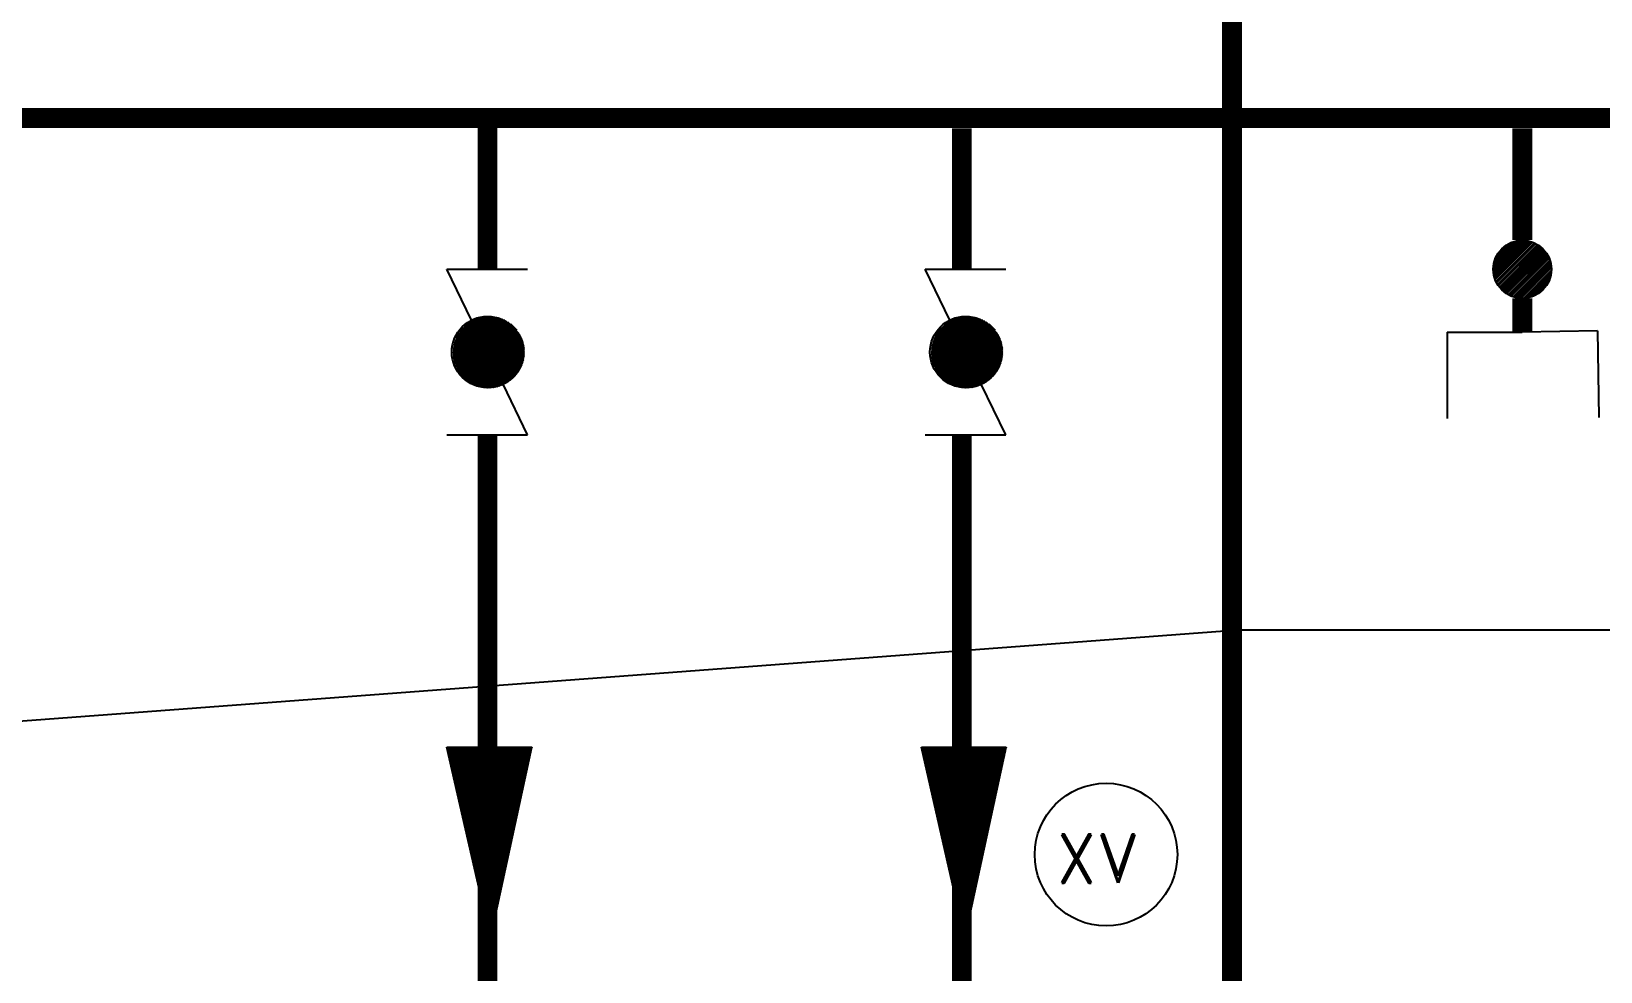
# Model space of a CAD drawing. Extents: x -22909.9 to -22897.8, y -4.7 to 4.1.
# Drawn here: x -22907.429 to -22906.245, y 1.172 to 1.881 of the extents above; entities that cross this region are included whole.
import ezdxf

# ---------------------------------------------------------------- set-up
doc = ezdxf.new("R2010")
doc.units = 0
doc.header["$MEASUREMENT"] = 0
doc.layers.get('0').update_dxf_attribs({"linetype": 'CONTINUOUS'})
for name, color, linetype in [('AUX', 7, 'CONTINUOUS'), ('CARGA', 7, 'CONTINUOUS'), ('COW', 2, 'CONTINUOUS'), ('DIB-018', 6, 'CONTINUOUS'), ('DIB-065', 4, 'CONTINUOUS'), ('SIMBOLOS', 245, 'CONTINUOUS')]:
    doc.layers.add(name, color=color, linetype=linetype)
doc.styles.add('ROMAND', font='romand', dxfattribs={"height": 0.0339})

# ---------------------------------------------------------------- blocks, each defined once
blk = doc.blocks.new('*X6')
at = {"color": 0}
for p, q in [((2.6095, 8.5581), (2.6757, 8.6242)), ((2.6096, 8.5546), (2.6792, 8.6242)), ((2.6096, 8.5563), (2.6775, 8.6242)), ((2.6096, 8.5599), (2.6739, 8.6242)), ((2.6097, 8.5529), (2.6808, 8.6241)), ((2.6097, 8.5617), (2.672, 8.6241)), ((2.6098, 8.5636), (2.6701, 8.624)), ((2.6099, 8.5513), (2.6825, 8.6239)), ((2.61, 8.5656), (2.6682, 8.6238)), ((2.61, 8.5497), (2.684, 8.6237)), ((2.6102, 8.5482), (2.6856, 8.6235)), ((2.6103, 8.5676), (2.6661, 8.6235)), ((2.6105, 8.5466), (2.6871, 8.6233)), ((2.6106, 8.5698), (2.664, 8.6231)), ((2.6108, 8.5451), (2.6886, 8.623)), ((2.6111, 8.5437), (2.6901, 8.6227)), ((2.6111, 8.572), (2.6618, 8.6227)), ((2.6114, 8.5422), (2.6915, 8.6224)), ((2.6116, 8.5743), (2.6595, 8.6222)), ((2.6117, 8.5408), (2.6929, 8.622)), ((2.6121, 8.5394), (2.6943, 8.6217)), ((2.6123, 8.5767), (2.657, 8.6215)), ((2.6125, 8.5381), (2.6957, 8.6212)), ((2.613, 8.5367), (2.697, 8.6208)), ((2.6131, 8.5793), (2.6544, 8.6206)), ((2.6134, 8.5354), (2.6983, 8.6204)), ((2.6139, 8.5341), (2.6996, 8.6199)), ((2.6142, 8.5821), (2.6516, 8.6196)), ((2.6144, 8.5329), (2.7009, 8.6194)), ((2.6149, 8.5316), (2.7021, 8.6189)), ((2.6154, 8.5304), (2.7034, 8.6183)), ((2.6155, 8.5852), (2.6486, 8.6183)), ((2.616, 8.5292), (2.7046, 8.6178)), ((2.6166, 8.528), (2.7058, 8.6172)), ((2.6171, 8.5887), (2.6451, 8.6166)), ((2.6172, 8.5268), (2.7069, 8.6166)), ((2.6178, 8.5257), (2.7081, 8.616)), ((2.6184, 8.5246), (2.7092, 8.6153)), ((2.6191, 8.5234), (2.7103, 8.6147)), ((2.6195, 8.5928), (2.641, 8.6143)), ((2.6198, 8.5224), (2.7114, 8.614)), ((2.6205, 8.5213), (2.7125, 8.6133)), ((2.6212, 8.5202), (2.7136, 8.6126)), ((2.6219, 8.5192), (2.7146, 8.6119)), ((2.6227, 8.5182), (2.7156, 8.6111)), ((2.6234, 8.5171), (2.7166, 8.6104)), ((2.6235, 8.5986), (2.6352, 8.6102)), ((2.6242, 8.5162), (2.7176, 8.6096)), ((2.625, 8.5152), (2.7186, 8.6088)), ((2.6258, 8.5142), (2.7195, 8.608)), ((2.6266, 8.5133), (2.7205, 8.6071)), ((2.6275, 8.5124), (2.7214, 8.6063)), ((2.6283, 8.5115), (2.7223, 8.6054)), ((2.6292, 8.5106), (2.7232, 8.6045)), ((2.6301, 8.5097), (2.7241, 8.6037)), ((2.631, 8.5089), (2.7249, 8.6027)), ((2.632, 8.508), (2.7258, 8.6018)), ((2.6329, 8.5072), (2.7266, 8.6009)), ((2.6339, 8.5064), (2.7274, 8.5999)), ((2.6349, 8.5056), (2.7282, 8.5989)), ((2.6358, 8.5048), (2.7289, 8.5979)), ((2.6369, 8.5041), (2.7297, 8.5969)), ((2.6379, 8.5033), (2.7304, 8.5959)), ((2.6389, 8.5026), (2.7311, 8.5948)), ((2.64, 8.5019), (2.7318, 8.5938)), ((2.6411, 8.5012), (2.7325, 8.5927)), ((2.6422, 8.5006), (2.7332, 8.5916)), ((2.6433, 8.4999), (2.7338, 8.5905)), ((2.6445, 8.4993), (2.7345, 8.5893)), ((2.6456, 8.4987), (2.7351, 8.5882)), ((2.6468, 8.4981), (2.7357, 8.587)), ((2.648, 8.4975), (2.7362, 8.5858)), ((2.6492, 8.497), (2.7368, 8.5846)), ((2.6504, 8.4964), (2.7373, 8.5833)), ((2.6517, 8.4959), (2.7378, 8.5821)), ((2.653, 8.4955), (2.7383, 8.5808)), ((2.6543, 8.495), (2.7388, 8.5795)), ((2.6556, 8.4945), (2.7392, 8.5782)), ((2.657, 8.4941), (2.7396, 8.5768)), ((2.6583, 8.4937), (2.74, 8.5754)), ((2.6597, 8.4934), (2.7404, 8.574)), ((2.6612, 8.493), (2.7408, 8.5726)), ((2.6626, 8.4927), (2.7411, 8.5712)), ((2.6641, 8.4924), (2.7414, 8.5697)), ((2.6656, 8.4922), (2.7416, 8.5682)), ((2.6671, 8.4919), (2.7418, 8.5666)), ((2.6687, 8.4917), (2.742, 8.5651)), ((2.6703, 8.4916), (2.7422, 8.5634)), ((2.672, 8.4915), (2.7423, 8.5618)), ((2.6737, 8.4914), (2.7424, 8.5601)), ((2.6754, 8.4913), (2.7424, 8.5584)), ((2.6772, 8.4914), (2.7424, 8.5566)), ((2.679, 8.4914), (2.7424, 8.5548)), ((2.6809, 8.4915), (2.7422, 8.5529)), ((2.6828, 8.4917), (2.7421, 8.551)), ((2.6848, 8.4919), (2.7418, 8.549)), ((2.6869, 8.4922), (2.7415, 8.5469)), ((2.6891, 8.4926), (2.7411, 8.5447)), ((2.6913, 8.4931), (2.7406, 8.5424)), ((2.6937, 8.4938), (2.74, 8.5401)), ((2.6962, 8.4945), (2.7393, 8.5375)), ((2.6989, 8.4954), (2.7383, 8.5348)), ((2.7018, 8.4966), (2.7372, 8.5319)), ((2.7051, 8.4981), (2.7357, 8.5287)), ((2.7088, 8.5), (2.7337, 8.5249)), ((2.7135, 8.503), (2.7308, 8.5202))]:
    blk.add_line(p, q, dxfattribs=at)
blk = doc.blocks.new('*X2')
at = {"color": 0}
for p, q in [((2.9951, 7.9732), (3.0021, 7.9802)), ((2.9956, 7.9745), (3.0019, 7.9808)), ((2.996, 7.9758), (3.0017, 7.9815)), ((2.9965, 7.9771), (3.0015, 7.9822)), ((2.9969, 7.9785), (3.0013, 7.9829)), ((2.9973, 7.9798), (3.0011, 7.9835)), ((2.9978, 7.9811), (3.0009, 7.9842)), ((2.9982, 7.9824), (3.0006, 7.9849)), ((2.9987, 7.9838), (3.0004, 7.9855)), ((2.9991, 7.9851), (3.0002, 7.9862)), ((2.9996, 7.9864), (3, 7.9869)), ((2.9845, 7.9414), (3.0072, 7.9641)), ((2.985, 7.9427), (3.007, 7.9647)), ((2.9854, 7.944), (3.0068, 7.9654)), ((2.9859, 7.9453), (3.0066, 7.9661)), ((2.9863, 7.9467), (3.0064, 7.9667)), ((2.9867, 7.948), (3.0062, 7.9674)), ((2.9872, 7.9493), (3.006, 7.9681)), ((2.9876, 7.9506), (3.0057, 7.9688)), ((2.9881, 7.952), (3.0055, 7.9694)), ((2.9885, 7.9533), (3.0053, 7.9701)), ((2.989, 7.9546), (3.0051, 7.9708)), ((2.9894, 7.9559), (3.0049, 7.9714)), ((2.9898, 7.9573), (3.0047, 7.9721)), ((2.9903, 7.9586), (3.0045, 7.9728)), ((2.9907, 7.9599), (3.0043, 7.9735)), ((2.9912, 7.9612), (3.004, 7.9741)), ((2.9916, 7.9626), (3.0038, 7.9748)), ((2.992, 7.9639), (3.0036, 7.9755)), ((2.9925, 7.9652), (3.0034, 7.9761)), ((2.9929, 7.9665), (3.0032, 7.9768)), ((2.9934, 7.9679), (3.003, 7.9775)), ((2.9938, 7.9692), (3.0028, 7.9782)), ((2.9943, 7.9705), (3.0026, 7.9788)), ((2.9947, 7.9718), (3.0023, 7.9795)), ((2.9735, 7.9082), (3.0125, 7.9473)), ((2.9739, 7.9095), (3.0123, 7.9479)), ((2.9744, 7.9109), (3.0121, 7.9486)), ((2.9748, 7.9122), (3.0119, 7.9493)), ((2.9753, 7.9135), (3.0117, 7.9499)), ((2.9757, 7.9148), (3.0115, 7.9506)), ((2.9761, 7.9162), (3.0113, 7.9513)), ((2.9766, 7.9175), (3.0111, 7.952)), ((2.977, 7.9188), (3.0108, 7.9526)), ((2.9775, 7.9201), (3.0106, 7.9533)), ((2.9779, 7.9215), (3.0104, 7.954)), ((2.9784, 7.9228), (3.0102, 7.9546)), ((2.9788, 7.9241), (3.01, 7.9553)), ((2.9792, 7.9255), (3.0098, 7.956)), ((2.9797, 7.9268), (3.0096, 7.9567)), ((2.9801, 7.9281), (3.0094, 7.9573)), ((2.9806, 7.9294), (3.0091, 7.958)), ((2.981, 7.9308), (3.0089, 7.9587)), ((2.9814, 7.9321), (3.0087, 7.9593)), ((2.9819, 7.9334), (3.0085, 7.96)), ((2.9823, 7.9347), (3.0083, 7.9607)), ((2.9828, 7.9361), (3.0081, 7.9614)), ((2.9832, 7.9374), (3.0079, 7.962)), ((2.9837, 7.9387), (3.0077, 7.9627)), ((2.9841, 7.94), (3.0074, 7.9634)), ((2.9629, 7.8764), (3.0176, 7.9311)), ((2.9633, 7.8777), (3.0174, 7.9318)), ((2.9638, 7.8791), (3.0172, 7.9325)), ((2.9642, 7.8804), (3.017, 7.9332)), ((2.9647, 7.8817), (3.0168, 7.9338)), ((2.9651, 7.883), (3.0166, 7.9345)), ((2.9656, 7.8844), (3.0164, 7.9352)), ((2.966, 7.8857), (3.0162, 7.9358)), ((2.9664, 7.887), (3.0159, 7.9365)), ((2.9669, 7.8883), (3.0157, 7.9372)), ((2.9673, 7.8897), (3.0155, 7.9379)), ((2.9678, 7.891), (3.0153, 7.9385)), ((2.9682, 7.8923), (3.0151, 7.9392)), ((2.9686, 7.8936), (3.0149, 7.9399)), ((2.9691, 7.895), (3.0147, 7.9405)), ((2.9695, 7.8963), (3.0145, 7.9412)), ((2.97, 7.8976), (3.0142, 7.9419)), ((2.9704, 7.8989), (3.014, 7.9426)), ((2.9708, 7.9003), (3.0138, 7.9432)), ((2.9713, 7.9016), (3.0136, 7.9439)), ((2.9717, 7.9029), (3.0134, 7.9446)), ((2.9722, 7.9042), (3.0132, 7.9452)), ((2.9726, 7.9056), (3.013, 7.9459)), ((2.9731, 7.9069), (3.0128, 7.9466)), ((2.9519, 7.8433), (3.0229, 7.9144)), ((2.9523, 7.8446), (3.0227, 7.915)), ((2.9527, 7.8459), (3.0225, 7.9157)), ((2.9532, 7.8472), (3.0223, 7.9164)), ((2.9536, 7.8486), (3.0221, 7.917)), ((2.9541, 7.8499), (3.0219, 7.9177)), ((2.9545, 7.8512), (3.0217, 7.9184)), ((2.955, 7.8526), (3.0215, 7.9191)), ((2.9554, 7.8539), (3.0212, 7.9197)), ((2.9558, 7.8552), (3.021, 7.9204)), ((2.9563, 7.8565), (3.0208, 7.9211)), ((2.9567, 7.8579), (3.0206, 7.9217)), ((2.9572, 7.8592), (3.0204, 7.9224)), ((2.9576, 7.8605), (3.0202, 7.9231)), ((2.958, 7.8618), (3.02, 7.9238)), ((2.9585, 7.8632), (3.0198, 7.9244)), ((2.9589, 7.8645), (3.0195, 7.9251)), ((2.9594, 7.8658), (3.0193, 7.9258)), ((2.9598, 7.8671), (3.0191, 7.9264)), ((2.9603, 7.8685), (3.0189, 7.9271)), ((2.9607, 7.8698), (3.0187, 7.9278)), ((2.9611, 7.8711), (3.0185, 7.9285)), ((2.9616, 7.8724), (3.0183, 7.9291)), ((2.962, 7.8738), (3.0181, 7.9298)), ((2.9625, 7.8751), (3.0178, 7.9305)), ((2.9413, 7.8115), (3.028, 7.8982)), ((2.9417, 7.8128), (3.0278, 7.8989)), ((2.9421, 7.8141), (3.0276, 7.8996)), ((2.9426, 7.8154), (3.0274, 7.9003)), ((2.943, 7.8168), (3.0272, 7.9009)), ((2.9435, 7.8181), (3.027, 7.9016)), ((2.9439, 7.8194), (3.0268, 7.9023)), ((2.9444, 7.8207), (3.0266, 7.9029)), ((2.9448, 7.8221), (3.0263, 7.9036)), ((2.9452, 7.8234), (3.0261, 7.9043)), ((2.9457, 7.8247), (3.0259, 7.905)), ((2.9461, 7.826), (3.0257, 7.9056)), ((2.9466, 7.8274), (3.0255, 7.9063)), ((2.947, 7.8287), (3.0253, 7.907)), ((2.9474, 7.83), (3.0251, 7.9076)), ((2.9479, 7.8313), (3.0249, 7.9083)), ((2.9483, 7.8327), (3.0246, 7.909)), ((2.9488, 7.834), (3.0244, 7.9097)), ((2.9492, 7.8353), (3.0242, 7.9103)), ((2.9497, 7.8366), (3.024, 7.911)), ((2.9501, 7.838), (3.0238, 7.9117)), ((2.9505, 7.8393), (3.0236, 7.9123)), ((2.951, 7.8406), (3.0234, 7.913)), ((2.9514, 7.8419), (3.0232, 7.9137)), ((2.9332, 7.7866), (3.0321, 7.8855)), ((2.9333, 7.7876), (3.0319, 7.8862)), ((2.9338, 7.7889), (3.0317, 7.8868)), ((2.9341, 7.7866), (3.0323, 7.8848)), ((2.9342, 7.7903), (3.0314, 7.8875)), ((2.9346, 7.7916), (3.0312, 7.8882)), ((2.935, 7.7866), (3.0325, 7.8841)), ((2.9351, 7.7929), (3.031, 7.8888)), ((2.9355, 7.7942), (3.0308, 7.8895)), ((2.9359, 7.7866), (3.0327, 7.8835)), ((2.936, 7.7956), (3.0306, 7.8902)), ((2.9364, 7.7969), (3.0304, 7.8909)), ((2.9368, 7.7982), (3.0302, 7.8915)), ((2.9368, 7.7866), (3.0329, 7.8828)), ((2.9373, 7.7995), (3.03, 7.8922)), ((2.9377, 7.8009), (3.0297, 7.8929)), ((2.9377, 7.7866), (3.0331, 7.8821)), ((2.9382, 7.8022), (3.0295, 7.8935)), ((2.9385, 7.7866), (3.0334, 7.8815)), ((2.9386, 7.8035), (3.0293, 7.8942)), ((2.9391, 7.8048), (3.0291, 7.8949)), ((2.9395, 7.8062), (3.0289, 7.8956)), ((2.9399, 7.8075), (3.0287, 7.8962)), ((2.9404, 7.8088), (3.0285, 7.8969)), ((2.9408, 7.8101), (3.0283, 7.8976)), ((2.9394, 7.7866), (3.0336, 7.8808)), ((2.9403, 7.7866), (3.0338, 7.8801)), ((2.9412, 7.7866), (3.034, 7.8794)), ((2.9421, 7.7866), (3.0342, 7.8788)), ((2.943, 7.7866), (3.0344, 7.8781)), ((2.9438, 7.7866), (3.0346, 7.8774)), ((2.9447, 7.7866), (3.0348, 7.8768)), ((2.9456, 7.7866), (3.0351, 7.8761)), ((2.9465, 7.7866), (3.0353, 7.8754)), ((2.9474, 7.7866), (3.0355, 7.8747)), ((2.9483, 7.7866), (3.0357, 7.8741)), ((2.9491, 7.7866), (3.0359, 7.8734)), ((2.95, 7.7866), (3.0361, 7.8727)), ((2.9509, 7.7866), (3.0363, 7.8721)), ((2.9518, 7.7866), (3.0365, 7.8714)), ((2.9527, 7.7866), (3.0367, 7.8707)), ((2.9536, 7.7866), (3.037, 7.87)), ((2.9544, 7.7866), (3.0372, 7.8694)), ((2.9553, 7.7866), (3.0374, 7.8687)), ((2.9562, 7.7866), (3.0376, 7.868)), ((2.9571, 7.7866), (3.0378, 7.8674)), ((2.958, 7.7866), (3.038, 7.8667)), ((2.9589, 7.7866), (3.0382, 7.866)), ((2.9598, 7.7866), (3.0384, 7.8653)), ((2.9606, 7.7866), (3.0387, 7.8647)), ((2.9615, 7.7866), (3.0389, 7.864)), ((2.9624, 7.7866), (3.0391, 7.8633)), ((2.9633, 7.7866), (3.0393, 7.8627)), ((2.9642, 7.7866), (3.0395, 7.862)), ((2.9651, 7.7866), (3.0397, 7.8613)), ((2.9659, 7.7866), (3.0399, 7.8606)), ((2.9668, 7.7866), (3.0401, 7.86)), ((2.9677, 7.7866), (3.0404, 7.8593)), ((2.9686, 7.7866), (3.0406, 7.8586)), ((2.9695, 7.7866), (3.0408, 7.8579)), ((2.9704, 7.7866), (3.041, 7.8573)), ((2.9712, 7.7866), (3.0412, 7.8566)), ((2.9721, 7.7866), (3.0414, 7.8559)), ((2.973, 7.7866), (3.0416, 7.8553)), ((2.9739, 7.7866), (3.0418, 7.8546)), ((2.9748, 7.7866), (3.0421, 7.8539)), ((2.9757, 7.7866), (3.0423, 7.8532)), ((2.9765, 7.7866), (3.0425, 7.8526)), ((2.9774, 7.7866), (3.0427, 7.8519)), ((2.9783, 7.7866), (3.0429, 7.8512)), ((2.9792, 7.7866), (3.0431, 7.8506)), ((2.9801, 7.7866), (3.0433, 7.8499)), ((2.981, 7.7866), (3.0435, 7.8492)), ((2.9818, 7.7866), (3.0438, 7.8485)), ((2.9827, 7.7866), (3.044, 7.8479)), ((2.9836, 7.7866), (3.0442, 7.8472)), ((2.9845, 7.7866), (3.0444, 7.8465)), ((2.9854, 7.7866), (3.0446, 7.8459)), ((2.9863, 7.7866), (3.0448, 7.8452)), ((2.9872, 7.7866), (3.045, 7.8445)), ((2.988, 7.7866), (3.0452, 7.8438)), ((2.9889, 7.7866), (3.0455, 7.8432)), ((2.9898, 7.7866), (3.0457, 7.8425)), ((2.9907, 7.7866), (3.0459, 7.8418)), ((2.9916, 7.7866), (3.0461, 7.8412)), ((2.9925, 7.7866), (3.0463, 7.8405)), ((2.9933, 7.7866), (3.0465, 7.8398)), ((2.9942, 7.7866), (3.0467, 7.8391)), ((2.9951, 7.7866), (3.0469, 7.8385)), ((2.996, 7.7866), (3.0472, 7.8378)), ((2.9969, 7.7866), (3.0474, 7.8371)), ((2.9978, 7.7866), (3.0476, 7.8365)), ((2.9986, 7.7866), (3.0478, 7.8358)), ((2.9995, 7.7866), (3.048, 7.8351)), ((3.0004, 7.7866), (3.0482, 7.8344)), ((3.0013, 7.7866), (3.0484, 7.8338)), ((3.0022, 7.7866), (3.0486, 7.8331)), ((3.0031, 7.7866), (3.0489, 7.8324)), ((3.0039, 7.7866), (3.0491, 7.8318)), ((3.0048, 7.7866), (3.0493, 7.8311)), ((3.0057, 7.7866), (3.0495, 7.8304)), ((3.0066, 7.7866), (3.0497, 7.8297)), ((3.0075, 7.7866), (3.0499, 7.8291)), ((3.0084, 7.7866), (3.0501, 7.8284)), ((3.0092, 7.7866), (3.0503, 7.8277)), ((3.0101, 7.7866), (3.0506, 7.8271)), ((3.011, 7.7866), (3.0508, 7.8264)), ((3.0119, 7.7866), (3.051, 7.8257)), ((3.0128, 7.7866), (3.0512, 7.825)), ((3.0137, 7.7866), (3.0514, 7.8244)), ((3.0146, 7.7866), (3.0516, 7.8237)), ((3.0154, 7.7866), (3.0518, 7.823)), ((3.0163, 7.7866), (3.052, 7.8224)), ((3.0172, 7.7866), (3.0523, 7.8217)), ((3.0181, 7.7866), (3.0525, 7.821)), ((3.019, 7.7866), (3.0527, 7.8203)), ((3.0199, 7.7866), (3.0529, 7.8197)), ((3.0207, 7.7866), (3.0531, 7.819)), ((3.0216, 7.7866), (3.0533, 7.8183)), ((3.0225, 7.7866), (3.0535, 7.8177)), ((3.0234, 7.7866), (3.0537, 7.817)), ((3.0243, 7.7866), (3.054, 7.8163)), ((3.0252, 7.7866), (3.0542, 7.8156)), ((3.026, 7.7866), (3.0544, 7.815)), ((3.0269, 7.7866), (3.0546, 7.8143)), ((3.0278, 7.7866), (3.0548, 7.8136)), ((3.0287, 7.7866), (3.055, 7.813)), ((3.0296, 7.7866), (3.0552, 7.8123)), ((3.0305, 7.7866), (3.0554, 7.8116)), ((3.0313, 7.7866), (3.0556, 7.8109)), ((3.0322, 7.7866), (3.0559, 7.8103)), ((3.0331, 7.7866), (3.0561, 7.8096)), ((3.034, 7.7866), (3.0563, 7.8089)), ((3.0349, 7.7866), (3.0565, 7.8083)), ((3.0358, 7.7866), (3.0567, 7.8076)), ((3.0366, 7.7866), (3.0569, 7.8069)), ((3.0375, 7.7866), (3.0571, 7.8062)), ((3.0384, 7.7866), (3.0573, 7.8056)), ((3.0393, 7.7866), (3.0576, 7.8049)), ((3.0402, 7.7866), (3.0578, 7.8042)), ((3.0411, 7.7866), (3.058, 7.8036)), ((3.042, 7.7866), (3.0582, 7.8029)), ((3.0428, 7.7866), (3.0584, 7.8022)), ((3.0437, 7.7866), (3.0586, 7.8015)), ((3.0446, 7.7866), (3.0588, 7.8009)), ((3.0455, 7.7866), (3.059, 7.8002)), ((3.0464, 7.7866), (3.0593, 7.7995)), ((3.0473, 7.7866), (3.0595, 7.7989)), ((3.0481, 7.7866), (3.0597, 7.7982)), ((3.049, 7.7866), (3.0599, 7.7975)), ((3.0499, 7.7866), (3.0601, 7.7968)), ((3.0508, 7.7866), (3.0603, 7.7962)), ((3.0517, 7.7866), (3.0605, 7.7955)), ((3.0526, 7.7866), (3.0607, 7.7948)), ((3.0534, 7.7866), (3.061, 7.7942)), ((3.0543, 7.7866), (3.0612, 7.7935)), ((3.0552, 7.7866), (3.0614, 7.7928)), ((3.0561, 7.7866), (3.0616, 7.7921)), ((3.057, 7.7866), (3.0618, 7.7915)), ((3.0579, 7.7866), (3.062, 7.7908)), ((3.0587, 7.7866), (3.0622, 7.7901)), ((3.0596, 7.7866), (3.0624, 7.7895)), ((3.0605, 7.7866), (3.0627, 7.7888)), ((3.0614, 7.7866), (3.0629, 7.7881)), ((3.0623, 7.7866), (3.0631, 7.7874)), ((3.0632, 7.7866), (3.0633, 7.7868))]:
    blk.add_line(p, q, dxfattribs=at)
blk = doc.blocks.new('FLECHA')
for p, q in [((0.0079, 0.0975), (-0.0403, -0.047)), ((0.0079, 0.0975), (0.0536, -0.047)), ((-0.0403, -0.047), (0.0536, -0.047))]:
    blk.add_line(p, q)
at = {"xscale": 0.7200000000000001, "yscale": 0.7200000000000001, "zscale": 0.7200000000000001}
blk.add_blockref('*X2', (-2.152, -5.6534), dxfattribs=at)
blk = doc.blocks.new('XV')
at = {"layer": 'AUX'}
blk.add_circle((0.0089, 0.0053), 0.0538, dxfattribs=at)
at = {"layer": 'AUX', "style": 'ROMAND'}
blk.add_text('XV', height=0.03658, dxfattribs=at).set_placement((-0.0291, -0.016))
blk = doc.blocks.new('*X32')
at = {"color": 0}
for p, q in [((-22906.3259, 1.7012), (-22906.3034, 1.7236)), ((-22906.3258, 1.6995), (-22906.3018, 1.7235)), ((-22906.3258, 1.703), (-22906.3052, 1.7235)), ((-22906.3256, 1.6979), (-22906.3002, 1.7233)), ((-22906.3256, 1.7049), (-22906.3072, 1.7233)), ((-22906.3253, 1.6965), (-22906.2988, 1.723)), ((-22906.3252, 1.7072), (-22906.3095, 1.7229)), ((-22906.3249, 1.6951), (-22906.2974, 1.7226)), ((-22906.3244, 1.6938), (-22906.2961, 1.7221)), ((-22906.3243, 1.7098), (-22906.3121, 1.722)), ((-22906.3239, 1.6925), (-22906.2948, 1.7216)), ((-22906.3233, 1.6913), (-22906.2936, 1.721)), ((-22906.3227, 1.6902), (-22906.2925, 1.7204)), ((-22906.3224, 1.7134), (-22906.3157, 1.7201)), ((-22906.322, 1.6891), (-22906.2914, 1.7197)), ((-22906.3212, 1.6881), (-22906.2904, 1.7189)), ((-22906.3204, 1.6871), (-22906.2894, 1.7181)), ((-22906.3196, 1.6862), (-22906.2885, 1.7173)), ((-22906.3187, 1.6854), (-22906.2877, 1.7164)), ((-22906.3177, 1.6846), (-22906.2868, 1.7154)), ((-22906.3167, 1.6838), (-22906.2861, 1.7144)), ((-22906.3157, 1.6831), (-22906.2854, 1.7134)), ((-22906.3146, 1.6824), (-22906.2847, 1.7123)), ((-22906.3134, 1.6818), (-22906.2841, 1.7111)), ((-22906.3122, 1.6813), (-22906.2836, 1.7099)), ((-22906.3109, 1.6808), (-22906.2831, 1.7086)), ((-22906.3095, 1.6804), (-22906.2827, 1.7072)), ((-22906.3081, 1.6801), (-22906.2824, 1.7058)), ((-22906.3065, 1.6798), (-22906.2821, 1.7042)), ((-22906.3049, 1.6797), (-22906.282, 1.7026)), ((-22906.3031, 1.6797), (-22906.282, 1.7008)), ((-22906.3012, 1.6798), (-22906.2821, 1.6989)), ((-22906.2991, 1.6802), (-22906.2825, 1.6968)), ((-22906.2966, 1.6809), (-22906.2832, 1.6943)), ((-22906.2934, 1.6824), (-22906.2847, 1.6911))]:
    blk.add_line(p, q, dxfattribs=at)

msp = doc.modelspace()

# ---------------------------------------------------------------- linework, layer by layer
at = {"layer": 'CARGA', "const_width": 0.015}
msp.add_lwpolyline([(-22906.5229, 2.6782), (-22906.5229, 0.3587)], dxfattribs=at)
at = {"layer": 'COW'}
for p, q in [((-22906.3605, 1.8158), (-22906.3608, 1.8157)), ((-22906.3608, 1.8157), (-22906.3602, 1.8153)), ((-22906.3604, 1.816), (-22906.3597, 1.8157)), ((-22906.3597, 1.8157), (-22906.3601, 1.8155)), ((-22907.1154, 1.7016), (-22907.0546, 1.7016)), ((-22907.0969, 1.6632), (-22907.1154, 1.7016)), ((-22906.7545, 1.7016), (-22906.6937, 1.7016)), ((-22906.736, 1.6632), (-22906.7545, 1.7016)), ((-22906.3607, 1.6542), (-22906.3039, 1.6542)), ((-22906.3607, 1.6542), (-22906.3607, 1.589)), ((-22906.2471, 1.6551), (-22906.3039, 1.6542)), ((-22906.2471, 1.6551), (-22906.2461, 1.5899)), ((-22907.085, 1.6397), (-22907.0853, 1.6391)), ((-22907.085, 1.6386), (-22907.0852, 1.639)), ((-22907.0849, 1.6395), (-22907.085, 1.6397)), ((-22907.0847, 1.6394), (-22907.085, 1.6386)), ((-22906.7241, 1.6397), (-22906.7244, 1.6391)), ((-22906.7241, 1.6386), (-22906.7243, 1.639)), ((-22906.724, 1.6395), (-22906.7241, 1.6397)), ((-22906.7238, 1.6394), (-22906.7241, 1.6386)), ((-22907.0546, 1.5768), (-22907.073, 1.615)), ((-22906.6937, 1.5768), (-22906.7122, 1.615)), ((-22907.1154, 1.5768), (-22907.0546, 1.5768)), ((-22906.7545, 1.5768), (-22906.6937, 1.5768))]:
    msp.add_line(p, q, dxfattribs=at)
at = {"layer": 'COW', "const_width": 0.015}
for points in [[(-22905.9794, 1.8158), (-22908.4324, 1.8158)], [(-22907.0848, 1.8107), (-22907.0848, 1.7016)], [(-22906.7268, 1.8079), (-22906.7268, 1.7016)], [(-22906.3039, 1.8079), (-22906.3039, 1.7236)], [(-22906.3039, 1.6797), (-22906.3039, 1.6542)], [(-22907.0848, 1.5768), (-22907.0848, 0.4766), (-22906.7946, 0.4766)], [(-22906.7268, 1.5768), (-22906.7268, 0.9189)]]:
    msp.add_lwpolyline(points, dxfattribs=at)
at = {"layer": 'COW'}
for centre, radius in [((-22906.3039, 1.7016), 0.022), ((-22907.0848, 1.6392), 0.0269), ((-22906.724, 1.6392), 0.0269)]:
    msp.add_circle(centre, radius, dxfattribs=at)
at = {"layer": 'DIB-018'}
msp.add_line((-22906.5183, 1.4295), (-22906.5183, -0.1005), dxfattribs=at)
at = {"layer": 'DIB-065'}
for p, q in [((-22907.7241, 1.3395), (-22906.5183, 1.4295)), ((-22906.5183, 1.4295), (-22901.5413, 1.4295))]:
    msp.add_line(p, q, dxfattribs=at)

# ---------------------------------------------------------------- block references
at = {"layer": 'COW'}
msp.add_blockref('*X32', (0, 0), dxfattribs=at)
at = {"layer": 'COW', "xscale": 0.405, "yscale": 0.405, "zscale": 0.405, "rotation": 270}
for p in [(-22910.5498, 2.7229), (-22910.1889, 2.7229)]:
    msp.add_blockref('*X6', p, dxfattribs=at)
at = {"layer": 'COW', "xscale": 0.68150828351065, "yscale": -0.99749545071865, "zscale": 0.68150828351065}
for p in [(-22907.0879, 1.2941), (-22906.7299, 1.2941)]:
    msp.add_blockref('FLECHA', p, dxfattribs=at)
at = {"layer": 'SIMBOLOS'}
msp.add_blockref('XV', (-22906.6269, 1.2547), dxfattribs=at)

doc.saveas('drawing.dxf')
